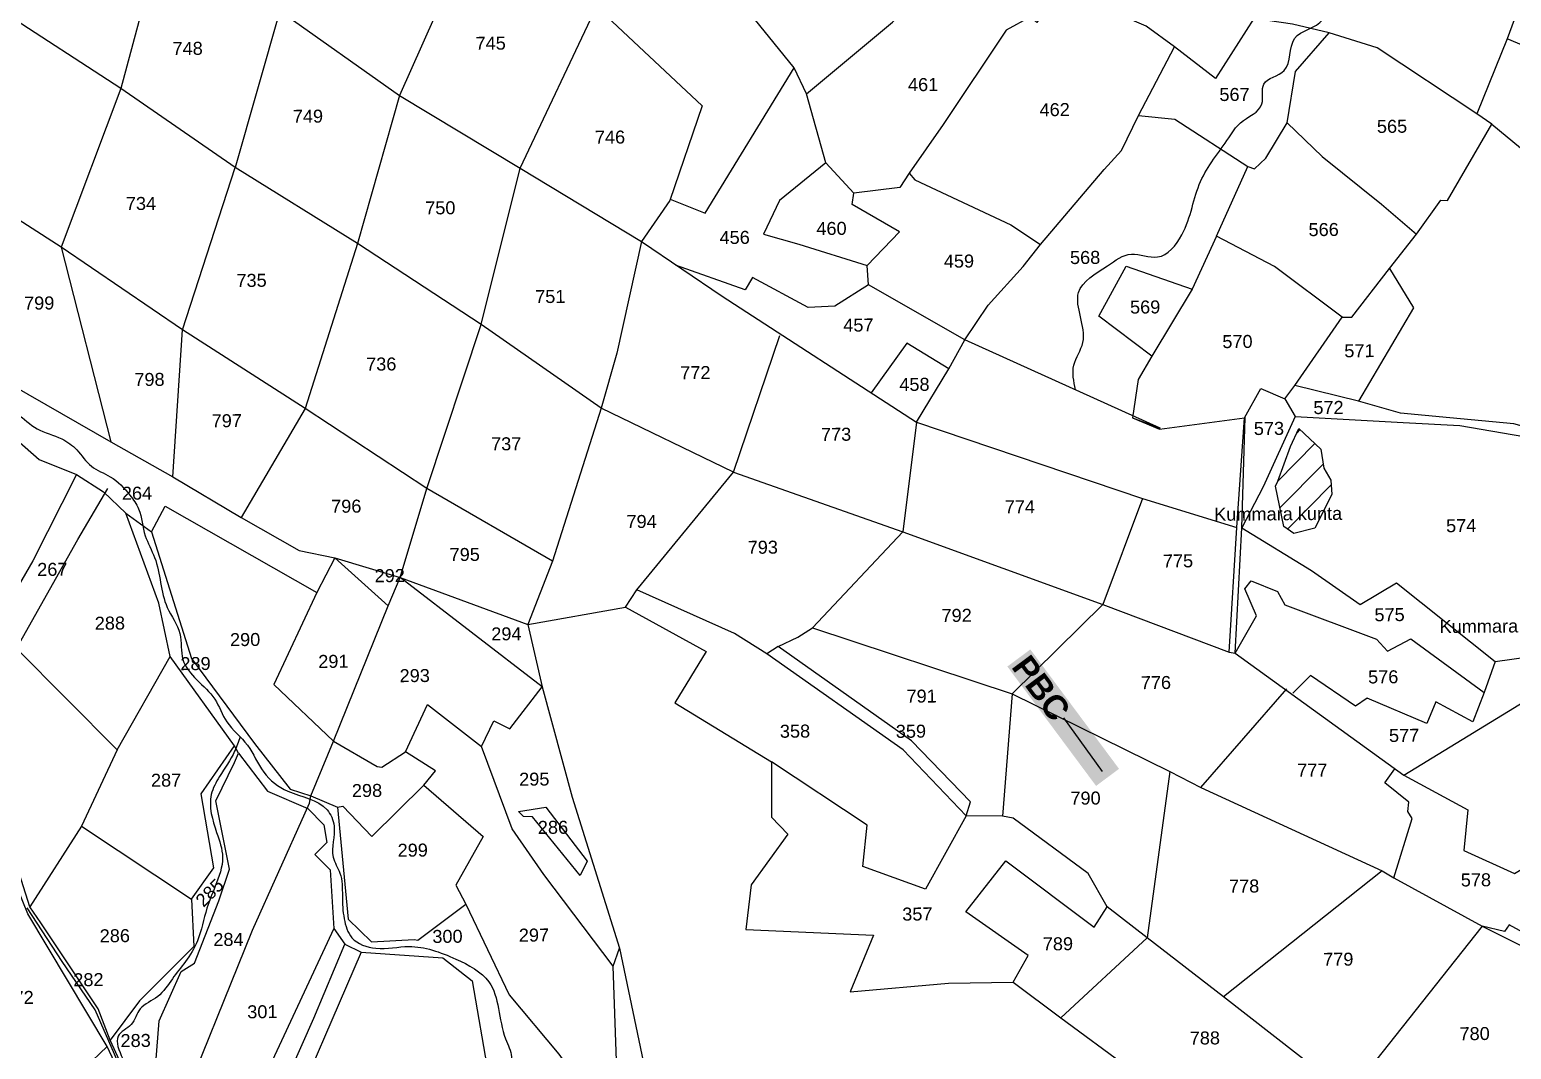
# Model space of a CAD drawing. Header units: inches. Extents: x 183472 to 190380, y 1608658 to 1615701.
# Drawn here: x 186074 to 187938, y 1611026 to 1612308 of the extents above; entities that cross this region are included whole.
import ezdxf
from ezdxf.enums import TextEntityAlignment as Align

# ---------------------------------------------------------------- set-up
doc = ezdxf.new("R2010")
doc.units = ezdxf.units.IN
doc.header["$LTSCALE"] = 15
doc.header["$MEASUREMENT"] = 0
for name, color, linetype in [('PAPER SIZE', 5, 'Continuous'), ('PLOT', 7, 'Continuous'), ('PLOT NO', 7, 'Continuous'), ('ROADS', 1, 'Continuous'), ('STREAM', 4, 'Continuous'), ('STRUCTURE', 5, 'Continuous')]:
    doc.layers.add(name, color=color, linetype=linetype)
doc.styles.get("Standard").update_dxf_attribs({"font": 'arial.ttf'})
doc.dimstyles.get("Standard").update_dxf_attribs({"dimtxt": 0.18, "dimasz": 0.18, "dimexe": 0.18, "dimexo": 0.0625, "dimgap": 0.09, "dimtad": 0, "dimtih": 1, "dimtoh": 1, "dimdec": 4, "dimzin": 0, "dimdsep": 46, "dimtxsty": 'Standard', "dimcen": 0.09, "dimadec": 0, "dimazin": 0, "dimtfac": 1, "dimtdec": 4, "dimtofl": 0, "dimtmove": 0, "dimatfit": 3, "dimfxl": 1, "dimtolj": 1, "dimtzin": 0, "dimarcsym": 0})

# ---------------------------------------------------------------- blocks, each defined once
blk = doc.blocks.new('PBC')
at = {"layer": 'STRUCTURE', "color": 5, "insert": (13.6, 8.7), "char_height": 30, "width": 181.057, "attachment_point": 1, "rotation": 325.6347, "bg_fill": 1, "box_fill_scale": 1.1, "bg_fill_color": 7, "bg_fill_true_color": 16777215, "bg_fill_transparency": 0}
blk.add_mtext('{\\fArial|b1|i0|c0|p34;\\C256;PBC}', dxfattribs=at)
at = {"layer": 'PAPER SIZE'}
blk.add_leader([(148.6, -102.5), (80.6, -54.7)], dimstyle='Standard', override={"dimasz": 40, "dimgap": 0.09, "dimtad": 0, "dimtfill": 2, "dimtfillclr": 5}, dxfattribs=at)

msp = doc.modelspace()

# ---------------------------------------------------------------- hatches: boundary and pattern name
at = {"layer": 'STREAM'}
h = msp.add_hatch(dxfattribs=at)
h.set_pattern_fill('ANSI31', color=256, scale=204.149958, angle=0.441)
h.set_pattern_definition([(45.441, (185479.772, 1609106.315), (-18.18282, 17.90506), [])])
h.paths.add_polyline_path([(187643.6, 1611740.3), (187640.9, 1611733.9), (187651.3, 1611683.2), (187663.8, 1611674.6), (187690.5, 1611681.2), (187711.8, 1611723.4), (187710.4, 1611741.4), (187701.6, 1611756.7), (187697.7, 1611780.4), (187670.1, 1611806.6), (187659.9, 1611783.8)])

# ---------------------------------------------------------------- linework, layer by layer
at = {"layer": 'PLOT'}
for points in [[(186392, 1612792.9), (186329, 1612662.6), (186245.9, 1612448.4), (186188.6, 1612234)], [(185837.3, 1612770.3), (185957.9, 1612691.9), (186094.2, 1612563.1), (186245.9, 1612448.4), (186388.7, 1612331.9), (186539.1, 1612225.4), (186690.8, 1612133.7)], [(188095.8, 1612754.8), (188063.1, 1612639), (188050.2, 1612610.8), (188045.8, 1612589.1), (188014.5, 1612509.1), (187954.6, 1612357.3), (187932.2, 1612296.7), (187893.9, 1612202.4)], [(186488.5, 1612555.4), (186388.7, 1612331.9), (186332.4, 1612134.8)], [(186640.9, 1612454.2), (186539.1, 1612225.4), (186486.1, 1612039.1)], [(187075.3, 1612140.7), (187051, 1612227.4), (187035.3, 1612260), (186967, 1612344.3), (186920, 1612400.8), (186737.8, 1612456.7), (186709.8, 1612438.7)], [(187051, 1612227.4), (187159.1, 1612317.5), (187238.2, 1612401.2), (187332.9, 1612324.2)], [(187912.9, 1612189.3), (187893.9, 1612202.4), (187768.6, 1612285.4), (187708.5, 1612303.9), (187662.1, 1612314.8), (187613.6, 1612322.1), (187565.5, 1612246.7), (187514, 1612286.3), (187478, 1612312.3), (187368, 1612360.2), (187340.6, 1612316.9), (187332.9, 1612324.2), (187302.1, 1612307.5), (187222.8, 1612188.8), (187179.9, 1612127.6), (187168.4, 1612109.6), (187110.6, 1612102.6)], [(186731.5, 1611639.7), (186573.3, 1611731.1), (186420.6, 1611831.5), (186266.3, 1611930.6), (186113.7, 1612034.6), (186028.4, 1612089), (185965.3, 1612141.3), (186038.7, 1612331.5)], [(187733.2, 1610969.1), (187575.4, 1611092), (187479.3, 1611166.1), (187429.3, 1611205.1), (187405.3, 1611246.8), (187311, 1611316.5), (187297.5, 1611319), (187251.6, 1611319.5), (187257.1, 1611337.1), (187183.2, 1611413.8), (187015.5, 1611532.5), (187001.1, 1611523), (186960.5, 1611548.7), (186837.7, 1611603.8), (186959, 1611751.8), (186792.9, 1611832), (186641.6, 1611937.2), (186486.1, 1612039.1), (186332.4, 1612134.8), (186188.6, 1612234), (186038.7, 1612331.5)], [(186255.7, 1610931.7), (186354.1, 1611175.5), (186420.5, 1611323.1), (186425.8, 1611335.3), (186427.6, 1611344.6), (186456.2, 1611413.2), (186524.7, 1611583.5), (186540.1, 1611619.2), (186573.3, 1611731.1), (186641.6, 1611937.2), (186690.8, 1612133.7), (186786.9, 1612336.8)], [(186786.9, 1612336.8), (186919.6, 1612212.1), (186879.1, 1612093.3), (186843.3, 1612041.6), (186812.3, 1611901.1), (186792.9, 1611832)], [(187468.7, 1612200), (187514.1, 1612195.4), (187605.9, 1612136.2), (187614.4, 1612133.1), (187628.7, 1612146.6), (187655.5, 1612190.8), (187666, 1612255.4), (187708.5, 1612303.9)], [(187179.9, 1612127.6), (187187.1, 1612119.2), (187308, 1612062.8), (187345.2, 1612038), (187425.5, 1612132.2), (187447.1, 1612156.3), (187468.7, 1612200), (187514, 1612286.3)], [(188283.5, 1612148.9), (187932.2, 1612296.7)], [(186879.6, 1612095), (186923.7, 1612077.3), (187035.3, 1612260)], [(186188.6, 1612234), (186113.7, 1612034.6), (186176.2, 1611789.9)], [(187655.5, 1612190.8), (187699.6, 1612148.5), (187774, 1612088.8), (187818, 1612050.7)], [(187784.3, 1612007.6), (187818, 1612050.7), (187848.8, 1612093.8), (187857.3, 1612093.2), (187912.9, 1612189.3), (187949.2, 1612159.5), (188023.1, 1612125.7), (188081.9, 1612109.5), (188201.2, 1612051.5), (188236.6, 1612024.1)], [(187129, 1611987.1), (187127.2, 1612011.3), (187168, 1612054), (187108.6, 1612088.2), (187110.6, 1612102.6), (187075.3, 1612140.7), (187016.9, 1612093.3), (186996.8, 1612050.9), (187041.2, 1612038.3), (187127.2, 1612011.3)], [(187724.6, 1611946.6), (187639.7, 1612010.3), (187566.5, 1612048.4), (187605.9, 1612136.2)], [(186253.8, 1611745.6), (186266.3, 1611930.6), (186332.4, 1612134.8)], [(186690.8, 1612133.7), (186843.3, 1612041.6), (186944.8, 1611972.8), (187189.4, 1611814.4), (187189.4, 1611814.4), (187172.1, 1611676.7), (187423.7, 1611585), (187582.7, 1611525.3), (187590.1, 1611524), (187802.3, 1611370.6), (187882.8, 1611327), (187877.9, 1611275.7), (187941.5, 1611246.9), (187959, 1611257.2), (188024.3, 1611214.9), (187996.1, 1611149), (187934.9, 1611182.2), (187928.9, 1611174), (187900.7, 1611180.5), (187981.3, 1611140.3), (188170.1, 1611029.5), (188273.4, 1610970)], [(186028.4, 1612089), (186051.7, 1611861), (186176.2, 1611789.9), (186253.8, 1611745.6), (186340.1, 1611694.6), (186413, 1611653.1), (186457.9, 1611644), (186540.1, 1611619.2)], [(187566.5, 1612048.4), (187536, 1611981.7), (187485.2, 1611897.3), (187468.2, 1611868), (187461.1, 1611820.1), (187495.1, 1611805.5), (187601.9, 1611820.1)], [(186486.1, 1612039.1), (186420.6, 1611831.5), (186340.1, 1611694.6)], [(187461.1, 1611820.1), (187496, 1611807), (187250.2, 1611918.1), (187279.6, 1611961.6), (187323.3, 1612010.2), (187345.2, 1612038)], [(187229.9, 1611881.4), (187250.2, 1611918.1), (187129, 1611987.1), (187086.7, 1611960.3), (187053.2, 1611958.8), (186983, 1611996.2), (186973.7, 1611980.8), (186886.4, 1612012)], [(187485.2, 1611897.3), (187418.8, 1611947.6), (187453.2, 1612010.5), (187536, 1611981.7)], [(188161.9, 1611834.4), (188080.7, 1611795.8), (188052.6, 1611792.4), (187972.6, 1611803.5), (187940.8, 1611812.4), (187860.1, 1611820), (187798.2, 1611825.7), (187745.4, 1611840.7), (187665.1, 1611860.7), (187724.6, 1611946.6), (187736.7, 1611946.4), (187784.3, 1612007.6), (187814.5, 1611958.4), (187745.4, 1611840.7)], [(186237.4, 1610888.9), (186171.5, 1611029.2), (186071.7, 1611196.4), (186047.5, 1611256.1), (185983.8, 1611311.1), (185950.4, 1611346.7), (185853.4, 1611579), (185829.6, 1611639.6), (185806.1, 1611668.8), (185774.8, 1611753.6), (185760.9, 1611811), (185764.2, 1611834), (185772.1, 1611874.1), (185769.1, 1611896.1), (185753, 1611908.6), (185678.5, 1611920.5), (185664.3, 1611928.9), (185664.9, 1611938.5)], [(185765.6, 1611917.9), (185794.1, 1611923.5), (185932.2, 1611866.8), (185973.9, 1611849.2), (186026, 1611820.1), (186085.9, 1611767.7), (186132.7, 1611748.7), (186166.8, 1611727), (186195, 1611700), (186227, 1611676.7), (186244.4, 1611708.8), (186435.2, 1611600.2)], [(186959, 1611751.8), (187017.5, 1611923.6)], [(187189.4, 1611814.4), (187229.9, 1611881.4), (187177.1, 1611913.7), (187132.3, 1611851.2)], [(187582.7, 1611525.3), (187592.3, 1611682.2), (187601.9, 1611820.1), (187622.5, 1611857), (187652.7, 1611844), (187665.1, 1611860.7)], [(187652.7, 1611844), (187665.4, 1611821.5), (187801.4, 1611814.1), (187872.6, 1611810.3), (188021.6, 1611784.7), (188144.2, 1611795.5)], [(186792.9, 1611832), (186731.5, 1611639.7), (186700.3, 1611560.1), (186823.2, 1611581.9), (186837.7, 1611603.8)], [(187590.1, 1611524), (187598.7, 1611681.7), (187602.6, 1611820.3)], [(187665.4, 1611821.5), (187625.4, 1611733.1), (187598.7, 1611681.7), (187686.3, 1611627.8), (187747.2, 1611585.4), (187792.9, 1611612.6), (187917.1, 1611513.6), (188027.8, 1611528.9)], [(187189.4, 1611814.4), (187473.5, 1611718.6), (187592.3, 1611682.2)], [(186132.7, 1611748.7), (186077.7, 1611640.2), (186029.7, 1611557.6)], [(186959, 1611751.8), (187172.1, 1611676.7)], [(186057.3, 1611529.8), (186134.7, 1611666.9), (186172.1, 1611730.9)], [(187473.5, 1611718.6), (187423.7, 1611585)], [(186139.2, 1611306.4), (186277.3, 1611214.7), (186305.7, 1611254.2), (186289.7, 1611347), (186331.7, 1611407.6), (186250.8, 1611519.8), (186236.3, 1611586.7), (186195, 1611700)], [(186227, 1611676.7), (186277.6, 1611517.3), (186356.7, 1611410.4), (186401.4, 1611353), (186427.6, 1611344.6), (186461.1, 1611330.4), (186467.7, 1611331.5), (186504.3, 1611293.6), (186569.5, 1611358.1), (186584.4, 1611376.2), (186546.5, 1611399.8)], [(187015.5, 1611532.5), (187040, 1611544.2), (187058.6, 1611555.7), (187172.1, 1611676.7)], [(185878.8, 1611653.7), (185924.5, 1611631.2), (185979.5, 1611607.7), (186029.7, 1611557.6), (186057.3, 1611529.8), (186184.1, 1611402.6), (186139.2, 1611306.4), (186074, 1611205.1), (186055.6, 1611263.4), (186006.8, 1611303.9), (185967.3, 1611338), (185927.3, 1611434.9), (185906.4, 1611484.9)], [(186457.9, 1611644), (186435.2, 1611600.2), (186381, 1611484.7), (186456.2, 1611413.2), (186510.8, 1611381.3), (186517, 1611380.7), (186546.5, 1611399.8), (186574.4, 1611459.3), (186642, 1611406.8), (186657.7, 1611438.8), (186678, 1611428.9), (186718.3, 1611481.8), (186540.1, 1611619.2)], [(186457.9, 1611644), (186524.7, 1611583.5)], [(186540.1, 1611619.2), (186700.3, 1611560.1), (186718.3, 1611481.8), (186756.4, 1611342.9), (186815.8, 1611153), (186864.4, 1610920.6), (186946.8, 1610565.5), (186755.6, 1610432.5), (186622.3, 1610318), (186468.6, 1610186.9), (186331.1, 1610309.7), (186289.5, 1610343.3), (186293.2, 1610363), (186325.8, 1610336.9), (186331.1, 1610309.7)], [(187590.1, 1611524), (187617.1, 1611570.8), (187602.3, 1611605.1), (187610.3, 1611615), (187643.2, 1611601.7), (187652.5, 1611584.6), (187767.9, 1611541.8), (187781.6, 1611526.4), (187810.9, 1611542.2), (187903.1, 1611474.5)], [(186823.2, 1611581.9), (186924.9, 1611526.2), (186885.2, 1611461.4), (187006.8, 1611387.5), (187007, 1611317.6), (187027.6, 1611296.3), (186981.5, 1611232.7), (186974.7, 1611176.6), (187135.2, 1611169.3), (187106.1, 1611098), (187229.5, 1611109.1), (187310.7, 1611110.1), (187370.8, 1611065.4), (187455.3, 1611003.2), (187422, 1610904.2), (187537.4, 1610879.1), (187508.8, 1610829.7), (187588.1, 1610781), (187628.5, 1610855.5), (187645, 1610891.8), (187585.7, 1610920.4), (187591.2, 1610941.8), (187455.3, 1611003.2)], [(187058.6, 1611555.7), (187309.8, 1611472.9), (187423.7, 1611585)], [(187251.6, 1611319.5), (187172.7, 1611402.5), (187001.1, 1611523)], [(186184.1, 1611402.6), (186250.8, 1611519.8)], [(187917.1, 1611513.6), (187903.1, 1611474.5), (187888.9, 1611437.5), (187842.3, 1611462.9), (187831, 1611435.4), (187756.3, 1611467.6), (187741.5, 1611457.4), (187685, 1611495.8), (187662.5, 1611473.7)], [(187802.3, 1611370.6), (188027.7, 1611508.4)], [(187309.8, 1611472.9), (187297.5, 1611319)], [(187309.8, 1611472.9), (187507.9, 1611375), (187547, 1611355.1), (187655.3, 1611479.3)], [(186214.3, 1610952.7), (186231.4, 1610992.3), (186236.6, 1611061.5), (186264.4, 1611123.7), (186281.2, 1611134.2), (186311.8, 1611212.6), (186325.4, 1611252.2), (186307.9, 1611338.3), (186331.7, 1611386.4), (186336.7, 1611398.1), (186331.7, 1611407.6)], [(186336.7, 1611398.1), (186373.2, 1611350.3), (186423.6, 1611328.5), (186443.8, 1611308.3), (186447.6, 1611285.7), (186432.5, 1611270.9), (186451.9, 1611251.5), (186456.3, 1611177.6), (186470.5, 1611157.9), (186491, 1611148), (186593.7, 1611140.9), (186630.3, 1611111.9), (186650.8, 1610993.1), (186736.6, 1610994), (186740, 1610929.5)], [(186808, 1611130.6), (186720.8, 1611245.8), (186680.6, 1611303.3), (186642, 1611406.8)], [(187251.6, 1611319.5), (187200.7, 1611227.1), (187122, 1611255.6), (187127.4, 1611307.6), (187006.8, 1611387.5)], [(187507.9, 1611375), (187479.3, 1611166.1), (187370.8, 1611065.4)], [(187547, 1611355.1), (187775.1, 1611250.3), (187775.1, 1611250.3), (187789.6, 1611241.3), (187812.6, 1611316.2), (187807.1, 1611325), (187808.5, 1611336.8), (187778.3, 1611360.8), (187791, 1611378.6)], [(186569.5, 1611358.1), (186644.4, 1611293.6), (186609.9, 1611232.1), (186622.5, 1611208.4), (186676.9, 1611094.4), (186739.5, 1611019.6), (186789.5, 1610950.4), (186812.8, 1610987.4), (186808, 1611130.6), (186815.8, 1611153)], [(186461.1, 1611330.4), (186474.7, 1611189.7), (186503.8, 1611160.8), (186557.5, 1611163.8), (186562.1, 1611163.2), (186622.5, 1611208.4)], [(186688.8, 1611325), (186723.2, 1611330.4), (186775.2, 1611262.6), (186766.3, 1611244.5), (186706.2, 1611318), (186695.2, 1611318.6), (186688.8, 1611325)], [(185983.8, 1611311.1), (185924, 1611147.6), (185898.2, 1611086.7), (185840.8, 1611003.3), (185851.4, 1610984.1), (185805.6, 1610875.1), (185779.6, 1610826.2), (185835.2, 1610768.9), (185862.6, 1610747.3), (185902.8, 1610814.6), (185945.9, 1610772.3), (185966.6, 1610801.5), (185989.2, 1610843.4), (185986.3, 1610848.7), (186016.8, 1610890.5), (185938.1, 1610900.4), (185955, 1610950.6), (185980.6, 1610942.3), (185994.7, 1610910.2), (186042.1, 1610889.4), (186115.2, 1610975.6), (186171.5, 1611029.2)], [(187310.7, 1611110.1), (187329.6, 1611143.8), (187251.3, 1611198.9), (187301.7, 1611262.8), (187412.6, 1611179.5), (187429.3, 1611205.1)], [(187775.1, 1611250.3), (187575.4, 1611092)], [(187789.6, 1611241.3), (187900.7, 1611180.5)], [(186378.4, 1610719.1), (186379.1, 1610725.4), (186335.1, 1610776.1), (186317.2, 1610807.5), (186301.8, 1610830), (186236.6, 1610909), (186214.3, 1610952.7), (186175.3, 1611037.2), (186159.9, 1611076.7), (186087.8, 1611184.7), (186074, 1611205.1)], [(186277.3, 1611214.7), (186280.2, 1611155.1), (186212, 1611086.7), (186175.3, 1611037.2)], [(186456.3, 1611177.6), (186373.6, 1610999.6), (186301.8, 1610830)], [(187900.7, 1611180.5), (187733.2, 1610969.1)], [(186317.2, 1610807.5), (186431.2, 1611064.8), (186470.5, 1611157.9)], [(186491, 1611148), (186390.7, 1610915.7), (186352.2, 1610820), (186335.1, 1610776.1)]]:
    msp.add_lwpolyline(points, dxfattribs=at)
at = {"layer": 'ROADS'}
msp.add_lwpolyline([(186197.7, 1610980.5), (186156.4, 1611075.5), (186114.6, 1611136.3), (186070.8, 1611203.8)], dxfattribs=at)
at = {"layer": 'STREAM'}
msp.add_lwpolyline([(187643.6, 1611740.3), (187659.9, 1611783.8), (187670.1, 1611806.6), (187697.7, 1611780.4), (187701.6, 1611756.7), (187710.4, 1611741.4), (187711.8, 1611723.4), (187690.5, 1611681.2), (187663.8, 1611674.6), (187651.3, 1611683.2), (187640.9, 1611733.9), (187643.6, 1611740.3)], dxfattribs=at)
for points in [[(187389.5, 1611855.2), (187387.2, 1611886.3), (187398.6, 1611914.6), (187393.2, 1611977.5), (187429.4, 1612011.2), (187459.6, 1612025.7), (187492.6, 1612022.2), (187523, 1612050.1), (187546.6, 1612117.2), (187582.1, 1612172.2), (187596.8, 1612191), (187623.8, 1612214.7), (187626.2, 1612239.5), (187651.7, 1612256.6), (187664.8, 1612296.9), (187700.5, 1612320.8), (187711.7, 1612341), (187724.2, 1612348.9)], [(185660.1, 1611960.6), (185685.3, 1611951.7), (185714.2, 1611947.1), (185736, 1611936.2), (185761.6, 1611931.6), (185790.5, 1611930.3), (185814.2, 1611919.4), (185846.6, 1611911.5), (185878.5, 1611897.8), (185904.1, 1611887.4), (185937.5, 1611874.1), (185974.4, 1611855), (186019.3, 1611839.5), (186058, 1611824.8), (186083.2, 1611806.2), (186114.2, 1611793.5), (186133.1, 1611779.6), (186151.6, 1611759.1), (186175.3, 1611745.8), (186200, 1611722.8), (186210.9, 1611705.3), (186219.3, 1611671.7), (186231.1, 1611644.3), (186247, 1611581.4), (186262.7, 1611548.7), (186266.7, 1611515.9), (186306.6, 1611466.2), (186321.9, 1611437.6), (186347.8, 1611408.2), (186368.3, 1611374.3), (186398.6, 1611350.4), (186447.9, 1611327), (186456.8, 1611306.6), (186455.6, 1611267.5), (186464.2, 1611247.4), (186467.2, 1611218.8), (186469.5, 1611189.9), (186479.3, 1611166.1), (186509.3, 1611153), (186550.9, 1611155.1), (186609.9, 1611139.3), (186651.4, 1611110.7), (186672.5, 1611039), (186679.9, 1611016.5), (186664.5, 1610980.5), (186658.3, 1610959.1), (186676.9, 1610936.3), (186680.5, 1610899.1), (186694.9, 1610871.5), (186704.4, 1610845.9), (186715.8, 1610822.5), (186737.3, 1610803.1), (186747.4, 1610783.6), (186744.8, 1610778.2), (186753.1, 1610756.6), (186768.6, 1610744.7), (186775.1, 1610723.6)], [(186338.7, 1611418.6), (186331.7, 1611400.7), (186312.7, 1611368.8), (186302.4, 1611346.3), (186309.1, 1611298.4), (186316.5, 1611267.5), (186307.3, 1611230.8), (186296.9, 1611203.2), (186284.8, 1611162.1), (186270, 1611136.1), (186253.4, 1611114.5), (186235, 1611092.2), (186212.8, 1611076.6), (186201.6, 1611057), (186185.2, 1611042.4), (186190.5, 1611014.5), (186194.6, 1611004.5), (186205, 1610986.9)]]:
    msp.add_spline(points, degree=3, dxfattribs=at)

# ---------------------------------------------------------------- block references
at = {"layer": 'PAPER SIZE', "rotation": 340.9771421092238}
msp.add_blockref('PBC', (187316.2, 1611520.7), dxfattribs=at)

# ---------------------------------------------------------------- texts
at = {"layer": 'PLOT NO'}
for s, height, rotation, p in [('748', 16.33, 0.441, (186272.6, 1612284.5)), ('745', 16.33, 0.441, (186653.7, 1612291)), ('461', 16.33, 0.441, (187197.6, 1612239)), ('567', 16.33, 0.441, (187589.3, 1612226.6)), ('462', 16.33, 0.441, (187363.1, 1612207.5)), ('749', 16.33, 0.441, (186423.9, 1612199.2)), ('565', 16.33, 0.441, (187787.4, 1612186.5)), ('746', 16.33, 0.441, (186803.8, 1612172.9)), ('734', 16.33, 0.441, (186213.9, 1612089.5)), ('750', 16.33, 0.441, (186590.4, 1612084)), ('460', 16.33, 0.441, (187082.4, 1612058.1)), ('566', 16.33, 0.441, (187701.4, 1612056.7)), ('456', 16.33, 0.441, (186960.6, 1612046.8)), ('459', 16.33, 0.441, (187242.7, 1612017)), ('568', 16.33, 0.441, (187401.4, 1612021.6)), ('735', 16.33, 0.441, (186353, 1611992.8)), ('799', 16.33, 0.441, (186085.9, 1611964.3)), ('751', 16.33, 0.441, (186728.7, 1611972.5)), ('569', 16.33, 0.441, (187476.9, 1611959.3)), ('457', 16.33, 0.441, (187116.2, 1611936.6)), ('570', 16.33, 0.441, (187593, 1611915.9)), ('571', 16.33, 0.441, (187746.4, 1611904.3)), ('736', 16.33, 0.441, (186516.1, 1611887.6)), ('798', 16.33, 0.441, (186224.6, 1611868.2)), ('772', 16.33, 0.441, (186911.2, 1611876.8)), ('458', 16.33, 0.441, (187186.7, 1611862)), ('572', 16.33, 0.441, (187707.5, 1611832.9)), ('797', 16.33, 0.441, (186321.8, 1611816.3)), ('773', 16.33, 0.441, (187088.2, 1611799.2)), ('573', 16.33, 0.441, (187632.6, 1611806.6)), ('737', 16.33, 0.441, (186673.3, 1611787.3)), ('264', 16.33, 0.441, (186208.9, 1611725.2)), ('796', 16.33, 0.441, (186472.1, 1611708.8)), ('774', 16.33, 0.441, (187319.3, 1611708.1)), ('Kummara kunta', 16.332, 0.441, (187644.2, 1611699.2)), ('794', 16.33, 0.441, (186843.6, 1611689.6)), ('574', 16.33, 0.441, (187874.4, 1611684.4)), ('795', 16.33, 0.441, (186621.1, 1611648.1)), ('793', 16.33, 0.441, (186996, 1611657.2)), ('267', 16.33, 0.441, (186102.4, 1611629.4)), ('775', 16.33, 0.441, (187518.2, 1611640)), ('292', 16.33, 0.441, (186526.8, 1611621.5)), ('792', 16.33, 0.441, (187239.8, 1611571.5)), ('575', 16.33, 0.441, (187784.3, 1611572.4)), ('288', 16.33, 0.441, (186174.8, 1611561.8)), ('Kummara kunta', 16.332, 0.441, (187927.7, 1611558.1)), ('290', 16.33, 0.441, (186344.9, 1611541.1)), ('294', 16.33, 0.441, (186673.5, 1611548.3)), ('291', 16.33, 0.441, (186455.9, 1611513.7)), ('289', 16.33, 0.441, (186282.5, 1611510.9)), ('293', 16.33, 0.441, (186558.2, 1611495.8)), ('576', 16.33, 0.441, (187776.3, 1611494.2)), ('776', 16.33, 0.441, (187490.4, 1611487)), ('791', 16.33, 0.441, (187195.8, 1611470)), ('358', 16.33, 0.441, (187036.5, 1611425.9)), ('359', 16.33, 0.441, (187182.3, 1611425.8)), ('577', 16.33, 0.441, (187802.6, 1611420.6)), ('287', 16.33, 0.441, (186245.5, 1611364.3)), ('295', 16.33, 0.441, (186708.6, 1611365.6)), ('777', 16.33, 0.441, (187687.1, 1611376.9)), ('298', 16.33, 0.441, (186498.2, 1611351.3)), ('790', 16.33, 0.441, (187401.9, 1611341.7)), ('286', 16.33, 0.441, (186732.1, 1611305)), ('299', 16.33, 0.441, (186555.7, 1611276.3)), ('578', 16.33, 0.441, (187892.9, 1611238.9)), ('285', 16.33, 44.956, (186300.2, 1611222.9)), ('778', 16.33, 0.441, (187601.4, 1611231.1)), ('357', 16.33, 0.441, (187190.4, 1611196)), ('286', 16.33, 0.441, (186181, 1611168.7)), ('284', 16.33, 0.441, (186323.9, 1611164)), ('300', 16.33, 0.441, (186599.4, 1611167.9)), ('297', 16.33, 0.441, (186708.2, 1611169.5)), ('789', 16.33, 0.441, (187367.2, 1611158.5)), ('779', 16.33, 0.441, (187719.8, 1611139.1)), ('282', 16.33, 0.441, (186147.8, 1611113.4)), ('272', 16.33, 0.441, (186060, 1611091)), ('301', 16.33, 0.441, (186366.6, 1611073.1)), ('283', 16.33, 0.441, (186207.2, 1611036.9)), ('788', 16.33, 0.441, (187552, 1611040.1)), ('780', 16.33, 0.441, (187891.3, 1611045.6))]:
    msp.add_text(s, height=height, rotation=rotation, dxfattribs=at).set_placement(p, align=Align.MIDDLE_CENTER)

doc.saveas('drawing.dxf')
